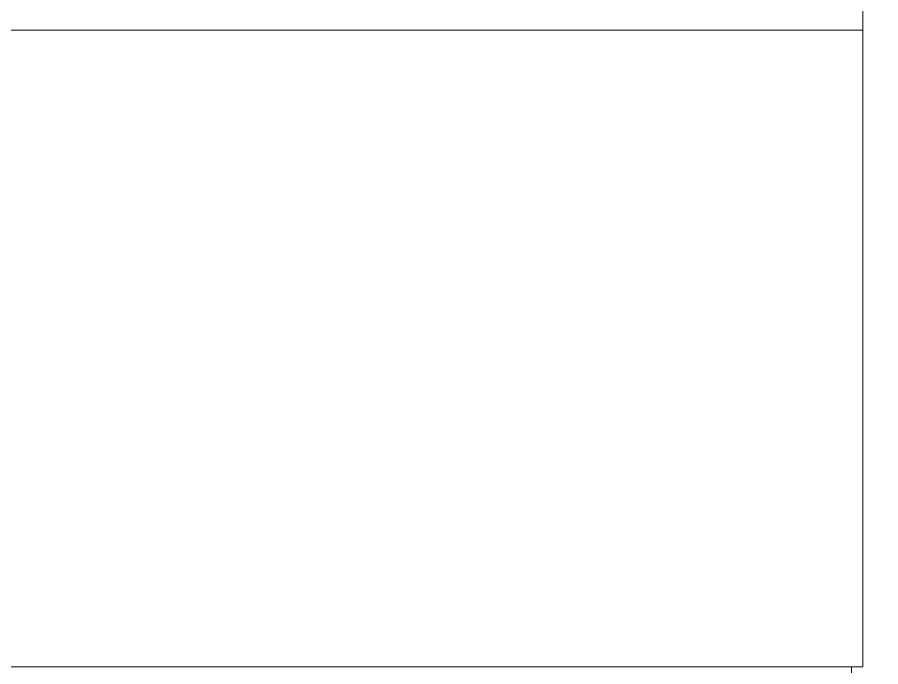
# Model space of a CAD drawing. Header units: inches. Extents: x -827 to 154, y -802 to 207.
# Drawn here: x -522.141 to -518.699, y -213.343 to -210.754 of the extents above; entities that cross this region are included whole.
import ezdxf

# ---------------------------------------------------------------- set-up
doc = ezdxf.new("R2010")
doc.units = ezdxf.units.IN
doc.header["$MEASUREMENT"] = 0
doc.layers.add('Layer0', color=7, linetype='Continuous', lineweight=9)
doc.layers.add('Miter_Saw_Station_skp', color=8, linetype='Continuous', lineweight=9)

# ---------------------------------------------------------------- blocks, each defined once
blk = doc.blocks.new('Miter_Saw_Station_skp_22-402462-Level 1')
at = {"layer": 'Layer0'}
for p in [(0.75, 45.674265), (0.75, 45.674265), (3.28752, 9.637548), (3.28752, 9.637548)]:
    blk.add_line(p, (3.28752, 45.674265), dxfattribs=at)
blk = doc.blocks.new('Miter_Saw_Station_skp_21-402461-Level 1')
at = {"layer": 'Layer0'}
for p in [(0, 36.036717), (0, 36.036717), (0.75, 0.036717), (0.75, 0.036717)]:
    blk.add_line(p, (0.75, 36.036717), dxfattribs=at)
blk.add_blockref('Miter_Saw_Station_skp_22-402462-Level 1', (0, -9.637548))
blk = doc.blocks.new('Miter_Saw_Station_skp_129-402569-Level 1')
at = {"layer": 'Layer0'}
for p, q in [((0, 0.3125), (0, 0)), ((0, 0), (0, 0.3125)), ((0, 0), (0, 0.3125)), ((0, 0), (0, 0.3125)), ((0.0027, 0), (0.0027, 0.3112)), ((0.0027, 0.3112), (0.0027, 0)), ((0.0107, 0.3072), (0.0107, 0)), ((0.0107, 0), (0.0107, 0.3072)), ((0.315, 0), (0.315, 0.315)), ((0.315, 0.315), (0.315, 0)), ((0.024, 0), (0.024, 0.2914)), ((0.024, 0.2914), (0.024, 0)), ((0.0422, 0.2917), (0.0422, 0)), ((0.0422, 0), (0.0422, 0.2917)), ((0.0651, 0), (0.0651, 0.2806)), ((0.0651, 0.2806), (0.0651, 0)), ((0.0922, 0.271), (0.0922, 0)), ((0.0922, 0.271), (0.0922, 0)), ((0.1232, 0.2605), (0.1232, 0)), ((0.1232, 0), (0.1232, 0.2605)), ((0.1575, 0), (0.1575, 0.2503)), ((0.1575, 0.2503), (0.1575, 0)), ((0.1944, 0), (0.1944, 0.243)), ((0.1944, 0.243), (0.1944, 0)), ((0.2334, 0), (0.2334, 0.2357)), ((0.2334, 0.2357), (0.2334, 0)), ((0.2739, 0.233), (0.2739, 0)), ((0.2739, 0), (0.2739, 0.233)), ((0.3561, 0.2319), (0.3561, 0)), ((0.3561, 0), (0.3561, 0.2319)), ((0.4355, 0), (0.4355, 0.2349)), ((0.4355, 0.2349), (0.4355, 0)), ((0.4724, 0), (0.4724, 0.2363)), ((0.4724, 0.2363), (0.4724, 0)), ((0.5067, 0.2377), (0.5067, 0)), ((0.5067, 0), (0.5067, 0.2377)), ((0.5377, 0), (0.5377, 0.2388)), ((0.5377, 0), (0.5377, 0.2388)), ((0.5648, 0.2399), (0.5648, 0)), ((0.5648, 0), (0.5648, 0.2399)), ((0.5877, 0), (0.5877, 0.2408)), ((0.5877, 0.2408), (0.5877, 0)), ((0.6059, 0), (0.6059, 0.2415)), ((0.6059, 0.2415), (0.6059, 0)), ((0.6192, 0.242), (0.6192, 0)), ((0.6192, 0), (0.6192, 0.242)), ((0.6272, 0.2423), (0.6272, 0)), ((0.6272, 0), (0.6272, 0.2423)), ((0.6299, 0.2424), (0.6299, 0)), ((0.6299, 0.2424), (0.6299, 0)), ((0.6299, 0), (0.6299, 0.2424)), ((0.6299, 0.2424), (0.6299, 0)), ((0.3965, 0.2132), (0.3965, 0)), ((0.3965, 0), (0.3965, 0.2132)), ((0.0027, 0), (0.0107, 0)), ((0.0027, 0), (0.0107, 0)), ((0.0107, 0), (0.024, 0)), ((0.0107, 0), (0.024, 0)), ((0.024, 0), (0.0422, 0)), ((0.024, 0), (0.0422, 0)), ((0.0422, 0), (0.0651, 0)), ((0.0422, 0), (0.0651, 0)), ((0.0651, 0), (0.0922, 0)), ((0.0651, 0), (0.0922, 0)), ((0.0922, 0), (0.1232, 0)), ((0.1232, 0), (0.0922, 0)), ((0.1575, 0), (0.1232, 0)), ((0.1232, 0), (0.1575, 0)), ((0.1575, 0), (0.1944, 0)), ((0.1944, 0), (0.1575, 0)), ((0.1944, 0), (0.2334, 0)), ((0.2334, 0), (0.1944, 0)), ((0.2334, 0), (0.2739, 0)), ((0.2739, 0), (0.2334, 0)), ((0.2739, 0), (0.3033, 0)), ((0.3033, 0), (0.2739, 0)), ((0.3848, 0), (0.3561, 0)), ((0.3848, 0), (0.3561, 0)), ((0.4022, 0), (0.3965, 0)), ((0.4022, 0), (0.3965, 0)), ((0.5648, 0), (0.5377, 0)), ((0.5377, 0), (0.5648, 0)), ((0.5877, 0), (0.5648, 0)), ((0.5648, 0), (0.5877, 0)), ((0.6059, 0), (0.5877, 0)), ((0.5877, 0), (0.6059, 0)), ((0.6272, 0), (0.6192, 0)), ((0.6192, 0), (0.6272, 0))]:
    blk.add_line(p, q, dxfattribs=at)
blk = doc.blocks.new('Miter_Saw_Station_skp_128-402568-Level 1')
at = {"layer": 'Layer0'}
for p, q in [((0.401, 1.2498), (0.4815, 1.2771)), ((0.401, 1.2498), (0.4815, 1.2771)), ((0.4815, 1.2771), (0.5648, 1.2937)), ((0.4815, 1.2771), (0.5648, 1.2937)), ((0.5648, 1.2937), (0.6496, 1.2992)), ((0.5648, 1.2937), (0.6496, 1.2992)), ((0.6496, 1.2992), (4.1349, 1.1628)), ((0.6496, 1.2992), (4.1349, 1.1628)), ((0.3248, 1.2122), (0.401, 1.2498)), ((0.3248, 1.2122), (0.401, 1.2498)), ((0.2542, 1.165), (0.3248, 1.2122)), ((0.2542, 1.165), (0.3248, 1.2122)), ((0.1903, 1.1089), (0.2542, 1.165)), ((0.1903, 1.1089), (0.2542, 1.165)), ((0.1342, 1.0451), (0.1903, 1.1089)), ((0.1903, 1.1089), (0.1342, 1.0451)), ((0.087, 0.9744), (0.1342, 1.0451)), ((0.1342, 1.0451), (0.087, 0.9744)), ((0.0494, 0.8982), (0.087, 0.9744)), ((0.087, 0.9744), (0.0494, 0.8982)), ((0.0221, 0.8177), (0.0494, 0.8982)), ((0.0494, 0.8982), (0.0221, 0.8177)), ((0.0056, 0.7344), (0.0221, 0.8177)), ((0.0221, 0.8177), (0.0056, 0.7344)), ((0.0056, 0.7344), (0, 0.6496)), ((0.0056, 0.7344), (0, 0.6496)), ((0.0056, 0.7344), (0, 0.6496)), ((0, 0.6496), (0.0056, 0.7344)), ((0.0056, 0.5648), (0, 0.6496)), ((0.0056, 0.5648), (0, 0.6496)), ((0, 0.6496), (0.0056, 0.5648)), ((0.0056, 0.5648), (0, 0.6496)), ((0.0056, 0.5648), (0.0221, 0.4815)), ((0.0056, 0.5648), (0.0221, 0.4815)), ((0.0221, 0.4815), (0.0494, 0.401)), ((0.0221, 0.4815), (0.0494, 0.401)), ((0.0494, 0.401), (0.087, 0.3248)), ((0.0494, 0.401), (0.087, 0.3248)), ((0.087, 0.3248), (0.1342, 0.2542)), ((0.087, 0.3248), (0.1342, 0.2542)), ((0.1342, 0.2542), (0.1903, 0.1903)), ((0.1342, 0.2542), (0.1903, 0.1903)), ((0.1903, 0.1903), (0.2542, 0.1342)), ((0.2542, 0.1342), (0.1903, 0.1903)), ((0.2542, 0.1342), (0.3248, 0.087)), ((0.3248, 0.087), (0.2542, 0.1342)), ((0.6496, 0), (4.1392, 0.1337)), ((4.1392, 0.1337), (0.6496, 0)), ((0.3248, 0.087), (0.401, 0.0494)), ((0.401, 0.0494), (0.3248, 0.087)), ((0.401, 0.0494), (0.4815, 0.0221)), ((0.4815, 0.0221), (0.401, 0.0494)), ((0.4815, 0.0221), (0.5648, 0.0056)), ((0.5648, 0.0056), (0.4815, 0.0221)), ((0.5648, 0.0056), (0.6496, 0)), ((0.6496, 0), (0.5648, 0.0056))]:
    blk.add_line(p, q, dxfattribs=at)
blk = doc.blocks.new('Miter_Saw_Station_skp_127-402567-Level 1')
for name, p in [('Miter_Saw_Station_skp_128-402568-Level 1', (0, 0.2303)), ('Miter_Saw_Station_skp_129-402569-Level 1', (0.3346, 0))]:
    blk.add_blockref(name, p)
blk = doc.blocks.new('Miter_Saw_Station_skp_125-402565-Level 1')
at = {"rotation": 303}
blk.add_blockref('Miter_Saw_Station_skp_127-402567-Level 1', (0.8809, 4.3984), dxfattribs=at)
blk = doc.blocks.new('Miter_Saw_Station_skp_124-402564-Level 1')
at = {"rotation": 90.00000000000001}
blk.add_blockref('Miter_Saw_Station_skp_125-402565-Level 1', (5.5684, 21.3861), dxfattribs=at)
blk = doc.blocks.new('Miter_Saw_Station_skp_24-402464-Level 1')
blk.add_blockref('Miter_Saw_Station_skp_124-402564-Level 1', (11.9282, 0))
blk = doc.blocks.new('Miter_Saw_Station_skp_1-402441-Level 1')
at = {"layer": 'Layer0'}
blk.add_line((17.0599, 47.995), (29.9761, 47.995), dxfattribs=at)
blk.add_line((17.0599, 47.995), (29.9761, 47.995), dxfattribs=at)
at = {"xscale": 0.9269999999999998, "yscale": 0.9269999999999998, "zscale": 0.9269999999999998, "rotation": 180}
blk.add_blockref('Miter_Saw_Station_skp_24-402464-Level 1', (27.9036, 71.9204), dxfattribs=at)
blk.add_blockref('Miter_Saw_Station_skp_21-402461-Level 1', (13.7723, 12.0035))
blk = doc.blocks.new('Miter_Saw_Station_skp-402418-Level 1')
blk.add_blockref('Miter_Saw_Station_skp_1-402441-Level 1', (0, 0))

msp = doc.modelspace()

# ---------------------------------------------------------------- block references
at = {"layer": 'Miter_Saw_Station_skp', "color": 7, "rotation": 269.9999999999997}
msp.add_blockref('Miter_Saw_Station_skp-402418-Level 1', (-566.811294, -196.282674), dxfattribs=at)

doc.saveas('drawing.dxf')
